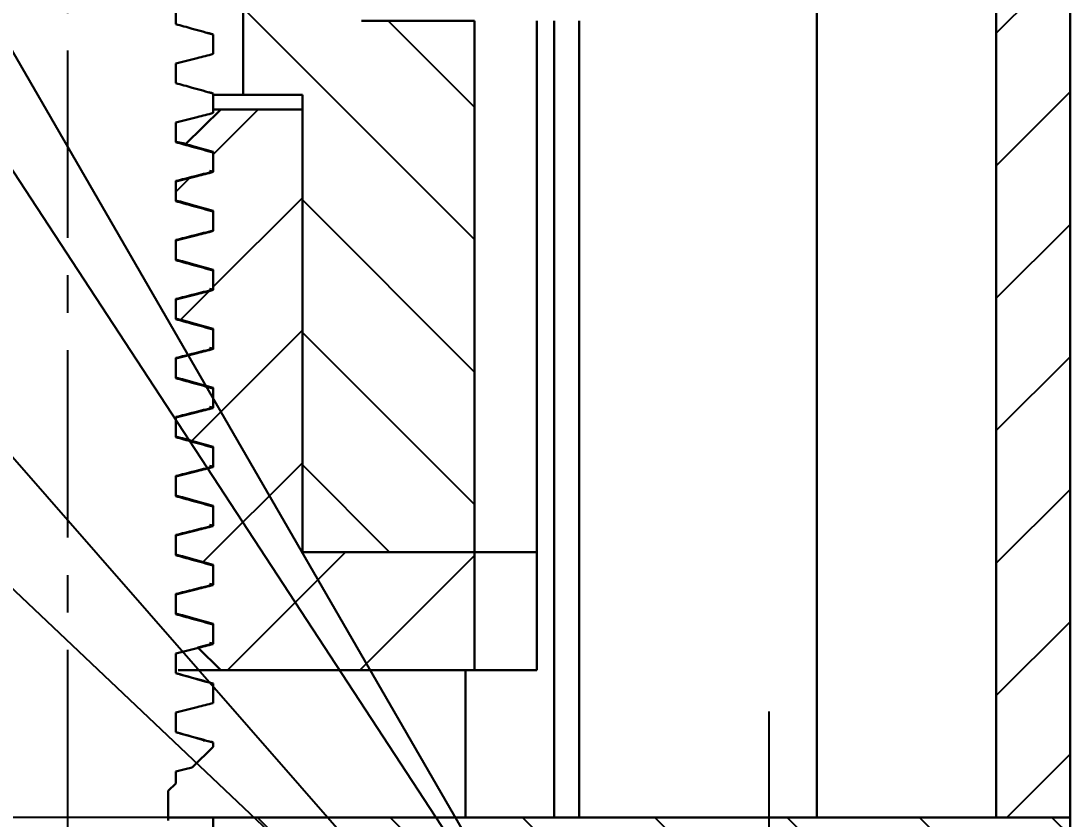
# Model space of a CAD drawing. Header units: millimetres. Extents: x 0 to 2406, y -938 to 757.
# Drawn here: x 2118.65 to 2154.23, y -716.01 to -688.96 of the extents above; entities that cross this region are included whole.
import ezdxf

# ---------------------------------------------------------------- set-up
doc = ezdxf.new("R2010")
doc.units = ezdxf.units.MM
doc.header["$PDSIZE"] = -1
doc.linetypes.add('CENTER', pattern=[10.16, 6.35, -1.27, 1.27, -1.27])
doc.layers.add('10', color=7, linetype='Continuous')
doc.styles.add('SLDTEXTSTYLE2', font='TXT', dxfattribs={"width": 0.7})
doc.dimstyles.new('SLDDIMSTYLE1', dxfattribs={"dimtxt": 3.5, "dimasz": 4.08, "dimexe": 0, "dimexo": 0.0625, "dimgap": 0.875, "dimtad": 2, "dimrnd": 1e-09, "dimzin": 4, "dimdsep": 46, "dimtxsty": 'SLDTEXTSTYLE2', "dimsah": 1, "dimcen": 0.09, "dimadec": 0, "dimazin": 1, "dimtfac": 1, "dimtofl": 0, "dimtmove": 0, "dimatfit": 3, "dimfxl": 1, "dimfrac": 2, "dimtolj": 1, "dimtzin": 12, "dimarcsym": 0})
doc.dimstyles.new('SLDDIMSTYLE4', dxfattribs={"dimtxt": 0.18, "dimasz": 4.08, "dimexe": 0, "dimexo": 0.0625, "dimgap": 0, "dimtad": 0, "dimtih": 1, "dimtoh": 1, "dimdec": 0, "dimrnd": 1e-09, "dimzin": 0, "dimdsep": 46, "dimtxsty": 'Standard', "dimsah": 1, "dimcen": 0.09, "dimadec": 0, "dimazin": 0, "dimtfac": 4.08, "dimtdec": 0, "dimtofl": 0, "dimtmove": 0, "dimatfit": 3, "dimfxl": 1, "dimfrac": 2, "dimtolj": 1, "dimtzin": 0, "dimarcsym": 0})
pattern_1 = [(135, (1688.1174, -964.403), (-2.245064, -2.245064), [])]
pattern_2 = [(45, (1688.1174, -964.403), (-2.245064, 2.245064), [])]

# ---------------------------------------------------------------- blocks, each defined once
blk = doc.blocks.new('*D78')
at = {"layer": '10', "color": 0, "lineweight": -2, "transparency": 16777216}
for p, q in [((2123.066, -512.064), (2090.361, -512.064)), ((2090.361, -711.884), (2090.361, -516.144)), ((2125.105, -715.964), (2090.361, -715.964))]:
    blk.add_line(p, q, dxfattribs=at)
at = {"layer": '10', "color": 0, "transparency": 16777216}
for points in [[(2089.681, -516.144), (2091.041, -516.144), (2090.361, -512.064)], [(2089.681, -711.884), (2091.041, -711.884), (2090.361, -715.964)]]:
    blk.add_solid(points, dxfattribs=at)
at = {"layer": 'Defpoints', "color": 0, "transparency": 16777216}
for p in [(2090.361, -512.064), (2123.128, -512.064), (2125.168, -715.964)]:
    blk.add_point(p, dxfattribs=at)
at = {"layer": '10', "color": 0, "lineweight": 25, "transparency": 16777216, "insert": (2083.486, -599.575), "char_height": 3.5, "attachment_point": 2, "rotation": 90, "style": 'SLDTEXTSTYLE2'}
blk.add_mtext('\\A1;{\\Fgbenor|c134;\\H1.71429x;204}', dxfattribs=at)

msp = doc.modelspace()

# ---------------------------------------------------------------- hatches: boundary and pattern name
at = {"layer": '10', "linetype": 'Continuous', "lineweight": 25}
h = msp.add_hatch(dxfattribs=at)
h.set_pattern_fill('ANSI31', color=256, angle=90, style=0)
h.set_pattern_definition(pattern_1)
edge = h.paths.add_edge_path(flags=0)
edge.add_line((2128.189581, -706.9644928), (2134.0256849, -706.9644928))
edge.add_line((2134.0256849, -706.9644928), (2134.0256849, -688.9644928))
edge.add_line((2134.0256849, -688.9644928), (2130.1968253, -688.9644928))
edge.add_line((2130.1968253, -688.9644928), (2130.1968253, -457.7644928))
edge.add_spline(control_points=[(2130.1968253, -457.7644928), (2129.929353, -457.4977924), (2129.66185, -457.2311228), (2129.3943075, -456.9644928)], knot_values=[0.0000009914, 0.0000009914, 0.0000009914, 0.0000009914, 0.0011341169, 0.0011341169, 0.0011341169, 0.0011341169], weights=[1, 1, 1, 1], degree=3, periodic=0)
edge.add_line((2129.3943075, -456.9644928), (2127.9384108, -456.9644928))
edge.add_spline(control_points=[(2127.9384108, -456.9644928), (2127.4357001, -457.4647857), (2126.9327683, -457.9648567), (2126.4294048, -458.4644928)], knot_values=[0.0000009923, 0.0000009923, 0.0000009923, 0.0000009923, 0.0021285565, 0.0021285565, 0.0021285565, 0.0021285565], weights=[1, 1, 1, 1], degree=3, periodic=0)
edge.add_line((2126.4294048, -458.4644928), (2126.4294048, -491.9644928))
edge.add_spline(control_points=[(2126.4294048, -491.9644928), (2126.3454305, -492.014576), (2126.2614495, -492.0646482), (2126.1774612, -492.1147079)], knot_values=[0.0000013665, 0.0000013665, 0.0000013665, 0.0000013665, 0.0002946865, 0.0002946865, 0.0002946865, 0.0002946865], weights=[1, 1, 1, 1], degree=3, periodic=0)
edge.add_line((2126.1774612, -492.1147079), (2126.1774612, -691.4644928))
edge.add_line((2126.1774612, -691.4644928), (2128.189581, -691.4644928))
edge.add_line((2128.189581, -691.4644928), (2128.189581, -706.9644928))
h = msp.add_hatch(dxfattribs=at)
h.set_pattern_fill('ANSI31', color=256, style=0)
h.set_pattern_definition(pattern_2)
h.paths.add_polyline_path([(2151.7256849, -715.9644928), (2154.2256849, -715.9644928), (2154.2256849, -497.9644928), (2153.4256849, -497.9644928), (2153.4256849, -495.9644928), (2151.7256849, -495.9644928)], flags=0)
h = msp.add_hatch(dxfattribs=at)
h.set_pattern_fill('ANSI31', color=256, style=0)
h.set_pattern_definition(pattern_2)
edge = h.paths.add_edge_path(flags=0)
edge.add_line((2123.8980331, -704.3857312), (2123.8980331, -705.0458583))
edge.add_spline(control_points=[(2123.8980331, -705.0458583), (2124.103099, -705.1032285), (2124.3082655, -705.1602402), (2124.513495, -705.2170225), (2124.7315038, -705.2773406), (2124.9495848, -705.3373977), (2125.1677129, -705.3972829)], knot_values=[0.0000397731, 0.0000397731, 0.0000397731, 0.0000397731, 0.0006785928, 0.0006785928, 0.0006785928, 0.0013571902, 0.0013571902, 0.0013571902, 0.0013571902], weights=[1, 1, 1, 1, 1, 1, 1], degree=3, periodic=0)
edge.add_line((2125.1677129, -705.3972829), (2125.1677129, -706.0672829))
edge.add_spline(control_points=[(2125.1677129, -706.0672829), (2124.9499512, -706.1228434), (2124.7321036, -706.1780698), (2124.5141282, -706.2327857), (2124.3088967, -706.2843026), (2124.1035516, -706.3353717), (2123.8980331, -706.3857312)], knot_values=[0, 0, 0, 0, 0.0006742137, 0.0006742137, 0.0006742137, 0.0013090105, 0.0013090105, 0.0013090105, 0.0013090105], weights=[1, 1, 1, 1, 1, 1, 1], degree=3, periodic=0)
edge.add_line((2123.8980331, -706.3857312), (2123.8980331, -707.0458583))
edge.add_spline(control_points=[(2123.8980331, -707.0458583), (2124.103099, -707.1032285), (2124.3082655, -707.1602402), (2124.513495, -707.2170225), (2124.7315038, -707.2773406), (2124.9495848, -707.3373977), (2125.1677129, -707.3972829)], knot_values=[0.0000397731, 0.0000397731, 0.0000397731, 0.0000397731, 0.0006785928, 0.0006785928, 0.0006785928, 0.0013571902, 0.0013571902, 0.0013571902, 0.0013571902], weights=[1, 1, 1, 1, 1, 1, 1], degree=3, periodic=0)
edge.add_line((2125.1677129, -707.3972829), (2125.1677129, -708.0672829))
edge.add_spline(control_points=[(2125.1677129, -708.0672829), (2124.9499512, -708.1228434), (2124.7321036, -708.1780698), (2124.5141282, -708.2327857), (2124.3088967, -708.2843026), (2124.1035516, -708.3353717), (2123.8980331, -708.3857312)], knot_values=[0, 0, 0, 0, 0.0006742137, 0.0006742137, 0.0006742137, 0.0013090105, 0.0013090105, 0.0013090105, 0.0013090105], weights=[1, 1, 1, 1, 1, 1, 1], degree=3, periodic=0)
edge.add_line((2123.8980331, -708.3857312), (2123.8980331, -709.0458583))
edge.add_spline(control_points=[(2123.8980331, -709.0458583), (2124.103099, -709.1032285), (2124.3082655, -709.1602402), (2124.513495, -709.2170225), (2124.7315038, -709.2773406), (2124.9495848, -709.3373977), (2125.1677129, -709.3972829)], knot_values=[0.0000397731, 0.0000397731, 0.0000397731, 0.0000397731, 0.0006785928, 0.0006785928, 0.0006785928, 0.0013571902, 0.0013571902, 0.0013571902, 0.0013571902], weights=[1, 1, 1, 1, 1, 1, 1], degree=3, periodic=0)
edge.add_line((2125.1677129, -709.3972829), (2125.1677129, -710.0672829))
edge.add_spline(control_points=[(2125.1677129, -710.0672829), (2124.9938946, -710.1116315), (2124.8200211, -710.1557653), (2124.6460724, -710.1995998)], knot_values=[0, 0, 0, 0, 0.0005381603, 0.0005381603, 0.0005381603, 0.0005381603], weights=[1, 1, 1, 1], degree=3, periodic=0)
edge.add_spline(control_points=[(2124.6460724, -710.1995998), (2124.904489, -710.4542875), (2125.1625928, -710.7092928), (2125.4205036, -710.9644928)], knot_values=[0.0127942349, 0.0127942349, 0.0127942349, 0.0127942349, 0.0138793912, 0.0138793912, 0.0138793912, 0.0138793912], weights=[1, 1, 1, 1], degree=3, periodic=0)
edge.add_line((2125.4205036, -710.9644928), (2134.0256849, -710.9644928))
edge.add_line((2134.0256849, -710.9644928), (2134.0256849, -706.9644928))
edge.add_line((2134.0256849, -706.9644928), (2128.189581, -706.9644928))
edge.add_line((2128.189581, -706.9644928), (2128.189581, -691.9644928))
edge.add_line((2128.189581, -691.9644928), (2125.4205036, -691.9644928))
edge.add_spline(control_points=[(2125.4205036, -691.9644928), (2125.0243886, -692.3564443), (2124.6278439, -692.7479638), (2124.2303425, -693.1385092)], knot_values=[0.0000519203, 0.0000519203, 0.0000519203, 0.0000519203, 0.0017231922, 0.0017231922, 0.0017231922, 0.0017231922], weights=[1, 1, 1, 1], degree=3, periodic=0)
edge.add_spline(control_points=[(2124.2303425, -693.1385092), (2124.324711, -693.164737), (2124.4190962, -693.1909045), (2124.513495, -693.2170225), (2124.7315038, -693.2773406), (2124.9495848, -693.3373977), (2125.1677129, -693.3972829)], knot_values=[0.0003847568, 0.0003847568, 0.0003847568, 0.0003847568, 0.0006785928, 0.0006785928, 0.0006785928, 0.0013571902, 0.0013571902, 0.0013571902, 0.0013571902], weights=[1, 1, 1, 1, 1, 1, 1], degree=3, periodic=0)
edge.add_line((2125.1677129, -693.3972829), (2125.1677129, -694.0672829))
edge.add_spline(control_points=[(2125.1677129, -694.0672829), (2124.9499512, -694.1228434), (2124.7321036, -694.1780698), (2124.5141282, -694.2327857), (2124.3088967, -694.2843026), (2124.1035516, -694.3353717), (2123.8980331, -694.3857312)], knot_values=[0, 0, 0, 0, 0.0006742137, 0.0006742137, 0.0006742137, 0.0013090105, 0.0013090105, 0.0013090105, 0.0013090105], weights=[1, 1, 1, 1, 1, 1, 1], degree=3, periodic=0)
edge.add_line((2123.8980331, -694.3857312), (2123.8980331, -695.0458583))
edge.add_spline(control_points=[(2123.8980331, -695.0458583), (2124.103099, -695.1032285), (2124.3082655, -695.1602402), (2124.513495, -695.2170225), (2124.7315038, -695.2773406), (2124.9495848, -695.3373977), (2125.1677129, -695.3972829)], knot_values=[0.0000397731, 0.0000397731, 0.0000397731, 0.0000397731, 0.0006785928, 0.0006785928, 0.0006785928, 0.0013571902, 0.0013571902, 0.0013571902, 0.0013571902], weights=[1, 1, 1, 1, 1, 1, 1], degree=3, periodic=0)
edge.add_line((2125.1677129, -695.3972829), (2125.1677129, -696.0672829))
edge.add_spline(control_points=[(2125.1677129, -696.0672829), (2124.9499512, -696.1228434), (2124.7321036, -696.1780698), (2124.5141282, -696.2327857), (2124.3088967, -696.2843026), (2124.1035516, -696.3353717), (2123.8980331, -696.3857312)], knot_values=[0, 0, 0, 0, 0.0006742137, 0.0006742137, 0.0006742137, 0.0013090105, 0.0013090105, 0.0013090105, 0.0013090105], weights=[1, 1, 1, 1, 1, 1, 1], degree=3, periodic=0)
edge.add_line((2123.8980331, -696.3857312), (2123.8980331, -697.0458583))
edge.add_spline(control_points=[(2123.8980331, -697.0458583), (2124.103099, -697.1032285), (2124.3082655, -697.1602402), (2124.513495, -697.2170225), (2124.7315038, -697.2773406), (2124.9495848, -697.3373977), (2125.1677129, -697.3972829)], knot_values=[0.0000397731, 0.0000397731, 0.0000397731, 0.0000397731, 0.0006785928, 0.0006785928, 0.0006785928, 0.0013571902, 0.0013571902, 0.0013571902, 0.0013571902], weights=[1, 1, 1, 1, 1, 1, 1], degree=3, periodic=0)
edge.add_line((2125.1677129, -697.3972829), (2125.1677129, -698.0672829))
edge.add_spline(control_points=[(2125.1677129, -698.0672829), (2124.9499512, -698.1228434), (2124.7321036, -698.1780698), (2124.5141282, -698.2327857), (2124.3088967, -698.2843026), (2124.1035516, -698.3353717), (2123.8980331, -698.3857312)], knot_values=[0, 0, 0, 0, 0.0006742137, 0.0006742137, 0.0006742137, 0.0013090105, 0.0013090105, 0.0013090105, 0.0013090105], weights=[1, 1, 1, 1, 1, 1, 1], degree=3, periodic=0)
edge.add_line((2123.8980331, -698.3857312), (2123.8980331, -699.0458583))
edge.add_spline(control_points=[(2123.8980331, -699.0458583), (2124.103099, -699.1032285), (2124.3082655, -699.1602402), (2124.513495, -699.2170225), (2124.7315038, -699.2773406), (2124.9495848, -699.3373977), (2125.1677129, -699.3972829)], knot_values=[0.0000397731, 0.0000397731, 0.0000397731, 0.0000397731, 0.0006785928, 0.0006785928, 0.0006785928, 0.0013571902, 0.0013571902, 0.0013571902, 0.0013571902], weights=[1, 1, 1, 1, 1, 1, 1], degree=3, periodic=0)
edge.add_line((2125.1677129, -699.3972829), (2125.1677129, -700.0672829))
edge.add_spline(control_points=[(2125.1677129, -700.0672829), (2124.9499512, -700.1228434), (2124.7321036, -700.1780698), (2124.5141282, -700.2327857), (2124.3088967, -700.2843026), (2124.1035516, -700.3353717), (2123.8980331, -700.3857312)], knot_values=[0, 0, 0, 0, 0.0006742137, 0.0006742137, 0.0006742137, 0.0013090105, 0.0013090105, 0.0013090105, 0.0013090105], weights=[1, 1, 1, 1, 1, 1, 1], degree=3, periodic=0)
edge.add_line((2123.8980331, -700.3857312), (2123.8980331, -701.0458583))
edge.add_spline(control_points=[(2123.8980331, -701.0458583), (2124.103099, -701.1032285), (2124.3082655, -701.1602402), (2124.513495, -701.2170225), (2124.7315038, -701.2773406), (2124.9495848, -701.3373977), (2125.1677129, -701.3972829)], knot_values=[0.0000397731, 0.0000397731, 0.0000397731, 0.0000397731, 0.0006785928, 0.0006785928, 0.0006785928, 0.0013571902, 0.0013571902, 0.0013571902, 0.0013571902], weights=[1, 1, 1, 1, 1, 1, 1], degree=3, periodic=0)
edge.add_line((2125.1677129, -701.3972829), (2125.1677129, -702.0672829))
edge.add_spline(control_points=[(2125.1677129, -702.0672829), (2124.9499512, -702.1228434), (2124.7321036, -702.1780698), (2124.5141282, -702.2327857), (2124.3088967, -702.2843026), (2124.1035516, -702.3353717), (2123.8980331, -702.3857312)], knot_values=[0, 0, 0, 0, 0.0006742137, 0.0006742137, 0.0006742137, 0.0013090105, 0.0013090105, 0.0013090105, 0.0013090105], weights=[1, 1, 1, 1, 1, 1, 1], degree=3, periodic=0)
edge.add_line((2123.8980331, -702.3857312), (2123.8980331, -703.0458583))
edge.add_spline(control_points=[(2123.8980331, -703.0458583), (2124.103099, -703.1032285), (2124.3082655, -703.1602402), (2124.513495, -703.2170225), (2124.7315038, -703.2773406), (2124.9495848, -703.3373977), (2125.1677129, -703.3972829)], knot_values=[0.0000397731, 0.0000397731, 0.0000397731, 0.0000397731, 0.0006785928, 0.0006785928, 0.0006785928, 0.0013571902, 0.0013571902, 0.0013571902, 0.0013571902], weights=[1, 1, 1, 1, 1, 1, 1], degree=3, periodic=0)
edge.add_line((2125.1677129, -703.3972829), (2125.1677129, -704.0672829))
edge.add_spline(control_points=[(2125.1677129, -704.0672829), (2124.9499512, -704.1228434), (2124.7321036, -704.1780698), (2124.5141282, -704.2327857), (2124.3088967, -704.2843026), (2124.1035516, -704.3353717), (2123.8980331, -704.3857312)], knot_values=[0, 0, 0, 0, 0.0006742137, 0.0006742137, 0.0006742137, 0.0013090105, 0.0013090105, 0.0013090105, 0.0013090105], weights=[1, 1, 1, 1, 1, 1, 1], degree=3, periodic=0)
h = msp.add_hatch(dxfattribs=at)
h.set_pattern_fill('ANSI31', color=256, angle=90, style=0)
h.set_pattern_definition(pattern_1)
h.paths.add_polyline_path([(2154.2256849, -718.9644928), (2154.2256849, -715.9644928), (2125.1677129, -715.9644928), (2125.1677129, -718.9644928)], flags=0)

# ---------------------------------------------------------------- linework, layer by layer
at = {"color": 7, "linetype": 'Continuous', "lineweight": 30}
for p, q in [((2126.1774612, -492.1147079), (2126.1774612, -691.4644928)), ((2145.6356849, -495.9644928), (2145.6356849, -715.9644928)), ((2151.7256849, -495.9644928), (2151.7256849, -715.9644928)), ((2154.2256849, -497.9644928), (2154.2256849, -715.9644928)), ((2123.8980331, -689.0712249), (2123.8980331, -688.4012249)), ((2130.1968253, -688.9644928), (2134.0256849, -688.9644928)), ((2134.0256849, -706.9644928), (2134.0256849, -688.9644928)), ((2136.1454839, -706.9644928), (2136.1454839, -688.9644928)), ((2136.7256849, -715.9644928), (2136.7256849, -688.9644928)), ((2137.5756849, -688.9644928), (2137.5756849, -715.9644928)), ((2125.1677129, -689.4223953), (2125.1677129, -690.0821892)), ((2123.8980331, -691.0712249), (2123.8980331, -690.4012249)), ((2125.1677129, -691.4221481), (2125.1677129, -692.0826905)), ((2125.1677129, -691.4644928), (2126.1774612, -691.4644928)), ((2126.1774612, -691.4644928), (2128.189581, -691.4644928)), ((2128.189581, -706.9644928), (2128.189581, -691.4644928)), ((2125.4205036, -691.9644928), (2124.2303425, -693.1385092)), ((2125.1677129, -691.9644928), (2125.4205036, -691.9644928)), ((2128.189581, -691.9644928), (2125.4205036, -691.9644928)), ((2128.189581, -691.9644928), (2128.189581, -706.9644928)), ((2123.8980331, -693.0712249), (2123.8980331, -692.4012249)), ((2123.9837683, -693.0950808), (2123.8980331, -693.0704455)), ((2125.1677129, -693.3972829), (2125.1677129, -694.0672829)), ((2125.1677129, -693.4217432), (2125.1677129, -694.0827403)), ((2125.1677129, -694.0672829), (2125.0424498, -694.0408227)), ((2123.8980331, -695.0458583), (2123.8980331, -694.3857312)), ((2123.8980331, -695.0712249), (2123.8980331, -694.4012249)), ((2123.9837681, -695.0950808), (2123.8980331, -695.0704455)), ((2125.1677129, -695.3972829), (2125.1677129, -696.0672829)), ((2125.1677129, -695.4217618), (2125.1677129, -696.0806162)), ((2123.8980331, -697.0458583), (2123.8980331, -696.3857312)), ((2123.8980331, -697.0712249), (2123.8980331, -696.4012249)), ((2123.9837681, -697.0950808), (2123.8980331, -697.0704455)), ((2125.1677129, -697.3972829), (2125.1677129, -698.0672829)), ((2125.1677129, -697.4226123), (2125.1677129, -698.0812118)), ((2125.1677129, -698.0672829), (2125.0424498, -698.0408227)), ((2123.8980331, -699.0458583), (2123.8980331, -698.3857312)), ((2123.8980331, -699.0712249), (2123.8980331, -698.4012249)), ((2123.9837681, -699.0950808), (2123.8980331, -699.0704455)), ((2125.1677129, -699.3972829), (2125.1677129, -700.0672829)), ((2125.1677129, -699.4226116), (2125.1677129, -700.0829763)), ((2125.1677129, -700.0672829), (2125.0424498, -700.0408227)), ((2123.8980331, -701.0458583), (2123.8980331, -700.3857312)), ((2123.8980331, -701.0712249), (2123.8980331, -700.4012249)), ((2125.1677129, -701.3972829), (2125.1677129, -702.0672829)), ((2125.1677129, -701.422314), (2125.1677129, -702.0826574)), ((2125.1677129, -702.0672829), (2125.0424498, -702.0408227)), ((2123.8980331, -703.0458583), (2123.8980331, -702.3857312)), ((2123.8980331, -703.0712249), (2123.8980331, -702.4012249)), ((2123.9837683, -703.0950808), (2123.8980331, -703.0704455)), ((2125.1677129, -703.3972829), (2125.1677129, -704.0672829)), ((2125.1677129, -703.4220374), (2125.1677129, -704.0826878)), ((2125.1677129, -704.0672829), (2125.0424498, -704.0408227)), ((2123.8980331, -705.0458583), (2123.8980331, -704.3857312)), ((2123.8980331, -705.0712249), (2123.8980331, -704.4012249)), ((2123.9837681, -705.0950808), (2123.8980331, -705.0704455)), ((2125.1677129, -705.3972829), (2125.1677129, -706.0672829)), ((2125.1677129, -705.4226207), (2125.1677129, -706.0807541)), ((2125.1677129, -706.0672829), (2125.0424498, -706.0408227)), ((2123.8980331, -707.0458583), (2123.8980331, -706.3857312)), ((2123.8980331, -707.0712249), (2123.8980331, -706.4012249)), ((2134.0256849, -706.9644928), (2128.189581, -706.9644928)), ((2128.189581, -706.9644928), (2134.0256849, -706.9644928)), ((2136.1454839, -706.9644928), (2134.0256849, -706.9644928)), ((2134.0256849, -710.9644928), (2134.0256849, -706.9644928)), ((2134.0256849, -706.9644928), (2136.1454839, -706.9644928)), ((2136.1454839, -706.9644928), (2136.1454839, -710.9644928)), ((2125.1677129, -707.3972829), (2125.1677129, -708.0672829)), ((2125.1677129, -707.4221535), (2125.1677129, -708.082068)), ((2125.1677129, -708.0672829), (2125.0424498, -708.0408227)), ((2123.8980331, -709.0458583), (2123.8980331, -708.3857312)), ((2123.8980331, -709.0712249), (2123.8980331, -708.4012249)), ((2125.1677129, -709.3972829), (2125.1677129, -710.0672829)), ((2125.1677129, -709.42278), (2125.1677129, -710.0793579)), ((2125.1677129, -710.0672829), (2124.6460724, -710.1995998)), ((2125.1677129, -710.0672829), (2125.0424498, -710.0408227)), ((2123.8980331, -711.0712249), (2123.8980331, -710.4012249)), ((2124.6460724, -710.1995998), (2125.4205036, -710.9644928)), ((2125.4205036, -710.9644928), (2123.9727217, -710.9644928)), ((2125.4205036, -710.9644928), (2134.0256849, -710.9644928)), ((2133.7256849, -710.9644928), (2133.7256849, -715.9644928)), ((2134.0256849, -710.9644928), (2136.1454839, -710.9644928)), ((2125.1677129, -711.4224822), (2125.1677129, -712.0827026)), ((2123.8980331, -713.0712249), (2123.8980331, -712.4012249)), ((2124.4610923, -714.2615828), (2125.1677129, -713.5644928)), ((2125.1677129, -713.4225488), (2125.1677129, -713.5644928)), ((2123.8980331, -714.8144928), (2123.8980331, -714.4012249)), ((2123.6423559, -715.0644928), (2123.8980331, -714.8144928)), ((2123.6423559, -715.0644928), (2123.6423559, -716.0644928)), ((2125.1677129, -715.9644928), (2123.6423559, -715.9644928)), ((2125.1677129, -715.9644928), (2125.1677129, -718.9644928)), ((2154.2256849, -715.9644928), (2125.1677129, -715.9644928)), ((2154.2256849, -715.9644928), (2151.7256849, -715.9644928)), ((2154.2256849, -715.9644928), (2154.2256849, -718.9644928))]:
    msp.add_line(p, q, dxfattribs=at)
for points, knots in [([(2125.1677129, -689.4226207), (2125.0486491, -689.3899031), (2124.8105213, -689.324468), (2124.3872168, -689.2076154), (2124.0831545, -689.1228391), (2123.8980331, -689.0712249)], [0, 0, 0, 0, 0.28118193634, 0.56236389122, 1, 1, 1, 1]), ([(2125.1677138, -689.4223957), (2125.1524533, -689.4169704), (2125.1082838, -689.4012677), (2125.0505637, -689.3830568), (2124.9816364, -689.370809), (2124.9750519, -689.369639)], [0, 0, 0, 0, 0.3231594942, 0.9353419253, 1, 1, 1, 1]), ([(2123.8980331, -690.4012249), (2124.0179279, -690.371696), (2124.2577174, -690.3126384), (2124.6809663, -690.2065571), (2124.9841731, -690.1294331), (2125.1677129, -690.0827477)], [0, 0, 0, 0, 0.2829851945, 0.5659701779, 1, 1, 1, 1]), ([(2125.1677129, -691.4226207), (2125.0486491, -691.3899031), (2124.8105213, -691.324468), (2124.3872168, -691.2076154), (2124.0831545, -691.1228391), (2123.8980331, -691.0712249)], [0, 0, 0, 0, 0.2811819363, 0.5623638912, 1, 1, 1, 1]), ([(2125.1677147, -691.4221488), (2125.1580538, -691.4184842), (2125.1250922, -691.4059815), (2125.0628881, -691.3917569), (2125.0189159, -691.3817016)], [0, 0, 0, 0, 0.2930982167, 1, 1, 1, 1]), ([(2123.8980331, -692.4012249), (2124.0179279, -692.371696), (2124.2577174, -692.3126384), (2124.6809663, -692.2065571), (2124.9841731, -692.1294331), (2125.1677129, -692.0827477)], [0, 0, 0, 0, 0.2829851945, 0.5659701779, 1, 1, 1, 1]), ([(2123.8980331, -693.0658274), (2123.9230813, -693.0685731), (2124.135859, -693.0918974), (2124.1860554, -693.1166609), (2124.2303425, -693.1385092)], [0, 0, 0, 0, 0.1177204973, 1, 1, 1, 1]), ([(2125.1677129, -693.4226207), (2125.0486491, -693.3899031), (2124.8105213, -693.324468), (2124.3872168, -693.2076154), (2124.0831545, -693.1228391), (2123.8980331, -693.0712249)], [0, 0, 0, 0, 0.2811819363, 0.5623638912, 1, 1, 1, 1]), ([(2124.2303425, -693.1385092), (2124.3247203, -693.1647035), (2124.6370581, -693.2513918), (2124.9496062, -693.3373195), (2125.1677129, -693.3972829)], [0, 0, 0, 0, 0.3021656749, 1, 1, 1, 1]), ([(2125.1677164, -693.4217445), (2125.1534918, -693.4168534), (2125.1224038, -693.4061637), (2125.0708769, -693.3899045), (2125.0161526, -693.3792507), (2124.995099, -693.3751519)], [0, 0, 0, 0, 0.34167170013, 0.74672804611, 1, 1, 1, 1]), ([(2125.1677129, -694.0672829), (2124.9499172, -694.1227132), (2124.5270593, -694.230333), (2124.1034565, -694.3349823), (2123.8980331, -694.3857312)], [0, 0, 0, 0, 0.5150564462, 1, 1, 1, 1]), ([(2123.8980331, -694.4012249), (2124.0179279, -694.371696), (2124.2577174, -694.3126384), (2124.6809663, -694.2065571), (2124.9841731, -694.1294331), (2125.1677129, -694.0827477)], [0, 0, 0, 0, 0.2829851945, 0.5659701779, 1, 1, 1, 1]), ([(2123.8980331, -695.0458583), (2124.1031541, -695.1030318), (2124.5261688, -695.2209391), (2124.9496032, -695.3373302), (2125.1677129, -695.3972829)], [0, 0, 0, 0, 0.4849030535, 1, 1, 1, 1]), ([(2125.1677129, -695.4226207), (2125.0486491, -695.3899031), (2124.8105213, -695.324468), (2124.3872168, -695.2076154), (2124.0831545, -695.1228391), (2123.8980331, -695.0712249)], [0, 0, 0, 0, 0.28118193634, 0.56236389122, 1, 1, 1, 1]), ([(2125.1677171, -695.4217636), (2125.1607722, -695.4190211), (2125.1243543, -695.4046396), (2125.0700712, -695.3871283), (2124.9895346, -695.3721642), (2124.973194, -695.3691281)], [0, 0, 0, 0, 0.1581251103, 0.829186205, 1, 1, 1, 1]), ([(2125.1677129, -696.0672829), (2124.9499172, -696.1227132), (2124.5270593, -696.230333), (2124.1034565, -696.3349823), (2123.8980331, -696.3857312)], [0, 0, 0, 0, 0.5150564462, 1, 1, 1, 1]), ([(2123.8980331, -696.4012249), (2124.0179279, -696.371696), (2124.2577174, -696.3126384), (2124.6809663, -696.2065571), (2124.9841731, -696.1294331), (2125.1677129, -696.0827477)], [0, 0, 0, 0, 0.2829851945, 0.5659701779, 1, 1, 1, 1]), ([(2123.8980331, -697.0458583), (2124.1031541, -697.1030318), (2124.5261688, -697.2209391), (2124.9496032, -697.3373302), (2125.1677129, -697.3972829)], [0, 0, 0, 0, 0.4849030535, 1, 1, 1, 1]), ([(2125.1677129, -697.4226207), (2125.0486491, -697.3899031), (2124.8105213, -697.324468), (2124.3872168, -697.2076154), (2124.0831545, -697.1228391), (2123.8980331, -697.0712249)], [0, 0, 0, 0, 0.2811819363, 0.5623638912, 1, 1, 1, 1]), ([(2125.167713, -697.4226123), (2125.161873, -697.4194964), (2125.1519229, -697.4141877), (2125.1218346, -697.4088083), (2125.1094058, -697.4065862)], [0, 0, 0, 0, 0.5869231096, 1, 1, 1, 1]), ([(2125.1677129, -698.0672829), (2124.9499172, -698.1227132), (2124.5270593, -698.230333), (2124.1034565, -698.3349823), (2123.8980331, -698.3857312)], [0, 0, 0, 0, 0.5150564462, 1, 1, 1, 1]), ([(2123.8980331, -698.4012249), (2124.0179279, -698.371696), (2124.2577174, -698.3126384), (2124.6809663, -698.2065571), (2124.9841731, -698.1294331), (2125.1677129, -698.0827477)], [0, 0, 0, 0, 0.2829851945, 0.5659701779, 1, 1, 1, 1]), ([(2123.8980331, -699.0458583), (2124.1031541, -699.1030318), (2124.5261688, -699.2209391), (2124.9496032, -699.3373302), (2125.1677129, -699.3972829)], [0, 0, 0, 0, 0.48490305353, 1, 1, 1, 1]), ([(2125.1677129, -699.4226207), (2125.0486491, -699.3899031), (2124.8105213, -699.324468), (2124.3872168, -699.2076154), (2124.0831545, -699.1228391), (2123.8980331, -699.0712249)], [0, 0, 0, 0, 0.2811819363, 0.5623638912, 1, 1, 1, 1]), ([(2125.1677129, -700.0672829), (2124.9499172, -700.1227132), (2124.5270593, -700.230333), (2124.1034565, -700.3349823), (2123.8980331, -700.3857312)], [0, 0, 0, 0, 0.5150564462, 1, 1, 1, 1]), ([(2123.8980331, -700.4012249), (2124.0179279, -700.371696), (2124.2577174, -700.3126384), (2124.6809663, -700.2065571), (2124.9841731, -700.1294331), (2125.1677129, -700.0827477)], [0, 0, 0, 0, 0.2829851945, 0.5659701779, 1, 1, 1, 1]), ([(2123.8980331, -701.0458583), (2124.1031541, -701.1030318), (2124.5261688, -701.2209391), (2124.9496032, -701.3373302), (2125.1677129, -701.3972829)], [0, 0, 0, 0, 0.4849030535, 1, 1, 1, 1]), ([(2125.1677129, -701.4226207), (2125.0486491, -701.3899031), (2124.8105213, -701.324468), (2124.3872168, -701.2076154), (2124.0831545, -701.1228391), (2123.8980331, -701.0712249)], [0, 0, 0, 0, 0.2811819363, 0.5623638912, 1, 1, 1, 1]), ([(2125.1677141, -701.4223144), (2125.160323, -701.4195192), (2125.1206396, -701.4045114), (2125.0483836, -701.3874883), (2124.9895855, -701.3736357)], [0, 0, 0, 0, 0.186251257, 1, 1, 1, 1]), ([(2125.1677129, -702.0672829), (2124.9499172, -702.1227132), (2124.5270593, -702.230333), (2124.1034565, -702.3349823), (2123.8980331, -702.3857312)], [0, 0, 0, 0, 0.5150564462, 1, 1, 1, 1]), ([(2123.8980331, -702.4012249), (2124.0179279, -702.371696), (2124.2577174, -702.3126384), (2124.6809663, -702.2065571), (2124.9841731, -702.1294331), (2125.1677129, -702.0827477)], [0, 0, 0, 0, 0.2829851945, 0.5659701779, 1, 1, 1, 1]), ([(2123.8980331, -703.0458583), (2124.1031541, -703.1030318), (2124.5261688, -703.2209391), (2124.9496032, -703.3373302), (2125.1677129, -703.3972829)], [0, 0, 0, 0, 0.48490305353, 1, 1, 1, 1]), ([(2125.1677129, -703.4226207), (2125.0486491, -703.3899031), (2124.8105213, -703.324468), (2124.3872168, -703.2076154), (2124.0831545, -703.1228391), (2123.8980331, -703.0712249)], [0, 0, 0, 0, 0.2811819363, 0.5623638912, 1, 1, 1, 1]), ([(2125.1677152, -703.4220383), (2125.1560619, -703.4179185), (2125.128683, -703.408239), (2125.0799795, -703.3924005), (2125.0239456, -703.381211), (2124.9990649, -703.3762426)], [0, 0, 0, 0, 0.2917823527, 0.6855308187, 1, 1, 1, 1]), ([(2125.1677129, -704.0672829), (2124.9499172, -704.1227132), (2124.5270593, -704.230333), (2124.1034565, -704.3349823), (2123.8980331, -704.3857312)], [0, 0, 0, 0, 0.5150564462, 1, 1, 1, 1]), ([(2123.8980331, -704.4012249), (2124.0179279, -704.371696), (2124.2577174, -704.3126384), (2124.6809663, -704.2065571), (2124.9841731, -704.1294331), (2125.1677129, -704.0827477)], [0, 0, 0, 0, 0.2829851945, 0.5659701779, 1, 1, 1, 1]), ([(2123.8980331, -705.0458583), (2124.1031541, -705.1030318), (2124.5261688, -705.2209391), (2124.9496032, -705.3373302), (2125.1677129, -705.3972829)], [0, 0, 0, 0, 0.4849030535, 1, 1, 1, 1]), ([(2125.1677129, -705.4226207), (2125.0486491, -705.3899031), (2124.8105213, -705.324468), (2124.3872168, -705.2076154), (2124.0831545, -705.1228391), (2123.8980331, -705.0712249)], [0, 0, 0, 0, 0.2811819363, 0.5623638912, 1, 1, 1, 1]), ([(2125.1677129, -705.4226207), (2125.1514362, -705.4140646), (2125.1303734, -705.4029927), (2125.0603924, -705.3913746), (2125.0444909, -705.3887347)], [0, 0, 0, 0, 0.772774739, 1, 1, 1, 1]), ([(2125.1677129, -706.0672829), (2124.9499172, -706.1227132), (2124.5270593, -706.230333), (2124.1034565, -706.3349823), (2123.8980331, -706.3857312)], [0, 0, 0, 0, 0.5150564462, 1, 1, 1, 1]), ([(2123.8980331, -706.4012249), (2124.0179279, -706.371696), (2124.2577174, -706.3126384), (2124.6809663, -706.2065571), (2124.9841731, -706.1294331), (2125.1677129, -706.0827477)], [0, 0, 0, 0, 0.2829851945, 0.5659701779, 1, 1, 1, 1]), ([(2123.8980331, -707.0458583), (2124.1031541, -707.1030318), (2124.5261688, -707.2209391), (2124.9496032, -707.3373302), (2125.1677129, -707.3972829)], [0, 0, 0, 0, 0.4849030535, 1, 1, 1, 1]), ([(2125.1677129, -707.4226207), (2125.0486491, -707.3899031), (2124.8105213, -707.324468), (2124.3872168, -707.2076154), (2124.0831545, -707.1228391), (2123.8980331, -707.0712249)], [0, 0, 0, 0, 0.2811819363, 0.5623638912, 1, 1, 1, 1]), ([(2125.1677147, -707.4221542), (2125.1632491, -707.4205173), (2125.1506474, -707.4158983), (2125.1163712, -707.4041591), (2125.0649675, -707.3886884), (2125.0062021, -707.3764594), (2124.9801063, -707.3710289)], [0, 0, 0, 0, 0.1075121632, 0.3033912416, 0.6906589352, 1, 1, 1, 1]), ([(2125.1677129, -708.0672829), (2124.9499172, -708.1227132), (2124.5270593, -708.230333), (2124.1034565, -708.3349823), (2123.8980331, -708.3857312)], [0, 0, 0, 0, 0.5150564462, 1, 1, 1, 1]), ([(2123.8980331, -708.4012249), (2124.0179279, -708.371696), (2124.2577174, -708.3126384), (2124.6809663, -708.2065571), (2124.9841731, -708.1294331), (2125.1677129, -708.0827477)], [0, 0, 0, 0, 0.2829851945, 0.5659701779, 1, 1, 1, 1]), ([(2123.8980331, -709.0458583), (2124.1031541, -709.1030318), (2124.5261688, -709.2209391), (2124.9496032, -709.3373302), (2125.1677129, -709.3972829)], [0, 0, 0, 0, 0.4849030535, 1, 1, 1, 1]), ([(2125.1677129, -709.4226207), (2125.0486491, -709.3899031), (2124.8105213, -709.324468), (2124.3872168, -709.2076154), (2124.0831545, -709.1228391), (2123.8980331, -709.0712249)], [0, 0, 0, 0, 0.28118193634, 0.56236389122, 1, 1, 1, 1]), ([(2123.8980331, -710.4012249), (2124.0179279, -710.371696), (2124.2577174, -710.3126384), (2124.6809663, -710.2065571), (2124.9841731, -710.1294331), (2125.1677129, -710.0827477)], [0, 0, 0, 0, 0.2829851945, 0.5659701779, 1, 1, 1, 1]), ([(2124.8780334, -711.3499889), (2124.6740329, -711.292267), (2124.3451679, -711.1992148), (2124.0210827, -711.1058823), (2123.8980331, -711.0704455)], [0, 0, 0, 0, 0.6203170043, 1, 1, 1, 1]), ([(2125.1677129, -711.4226207), (2125.0486491, -711.3899031), (2124.8105213, -711.324468), (2124.3872168, -711.2076154), (2124.0831545, -711.1228391), (2123.8980331, -711.0712249)], [0, 0, 0, 0, 0.28118193634, 0.56236389122, 1, 1, 1, 1]), ([(2125.1677141, -711.4224827), (2125.1626014, -711.4205553), (2125.1193024, -711.4042328), (2125.0368421, -711.378909), (2124.9070833, -711.3564337), (2124.8692678, -711.3498837)], [0, 0, 0, 0, 0.08664868118, 0.73382217502, 1, 1, 1, 1]), ([(2123.8980331, -712.4012249), (2124.0179279, -712.371696), (2124.2577174, -712.3126384), (2124.6809663, -712.2065571), (2124.9841731, -712.1294331), (2125.1677129, -712.0827477)], [0, 0, 0, 0, 0.2829851945, 0.5659701779, 1, 1, 1, 1]), ([(2124.8780334, -713.3499889), (2124.6740329, -713.292267), (2124.345168, -713.1992148), (2124.0210827, -713.1058823), (2123.8980331, -713.0704455)], [0, 0, 0, 0, 0.6203169921, 1, 1, 1, 1]), ([(2125.1677129, -713.4226207), (2125.0486491, -713.3899031), (2124.8105213, -713.324468), (2124.3872168, -713.2076154), (2124.0831545, -713.1228391), (2123.8980331, -713.0712249)], [0, 0, 0, 0, 0.2811819363, 0.5623638912, 1, 1, 1, 1]), ([(2125.1677136, -713.4225491), (2125.1371436, -713.4098255), (2125.0795352, -713.3858483), (2124.9034669, -713.3610972), (2124.8208295, -713.3494802)], [0, 0, 0, 0, 0.5306507812, 1, 1, 1, 1]), ([(2123.8980331, -714.4012249), (2124.0179322, -714.3717133), (2124.2057007, -714.3254965), (2124.3932883, -714.2785513), (2124.4610923, -714.2615828)], [0, 0, 0, 0, 0.6385475405, 1, 1, 1, 1])]:
    msp.add_open_spline(points, degree=3, knots=knots, dxfattribs=at)
at = {"layer": '10', "linetype": 'CENTER', "lineweight": 25}
for p, q in [((2120.2256849, -435.9644928), (2120.2256849, -747.921417)), ((2144.0256849, -739.0393317), (2144.0256849, -711.7471086))]:
    msp.add_line(p, q, dxfattribs=at)

# ---------------------------------------------------------------- dimensions: what is measured, and where the dimension line sits
at = {"layer": '10', "lineweight": 25}
dim = msp.add_linear_dim(base=(2090.3605925, -512.0644928), p1=(2125.1677129, -715.9644928), p2=(2123.1280358, -512.0644928), angle=90, text='{\\Fgbenor|c134;\\H1.71429x;204}', dimstyle='SLDDIMSTYLE1', dxfattribs=at)
dim.commit()
dim.dimension.update_dxf_attribs({"geometry": '*D78', "text_midpoint": (2090.3605925, -599.5754147), "dimtype": 160})

# ---------------------------------------------------------------- leaders
at = {"layer": '10'}
for points in [[(2142.0627909, -730.9644928), (2021.7664772, -523.0519537)], [(2136.5897168, -721.8644928), (2021.7664772, -546.5280658)], [(2137.3137781, -725.4119389), (2021.7664772, -593.3979175)], [(2135.6256849, -730.4644928), (2021.7664772, -640.3501415)], [(2131.2459614, -728.6644928), (2021.7664772, -687.2199933)]]:
    msp.add_leader(points, dimstyle='SLDDIMSTYLE4', dxfattribs=at)
at = {"layer": '10', "lineweight": 25}
msp.add_leader([(2137.1304224, -725.9644928), (2021.7664772, -616.8740295)], dimstyle='SLDDIMSTYLE4', dxfattribs=at)

doc.saveas('drawing.dxf')
